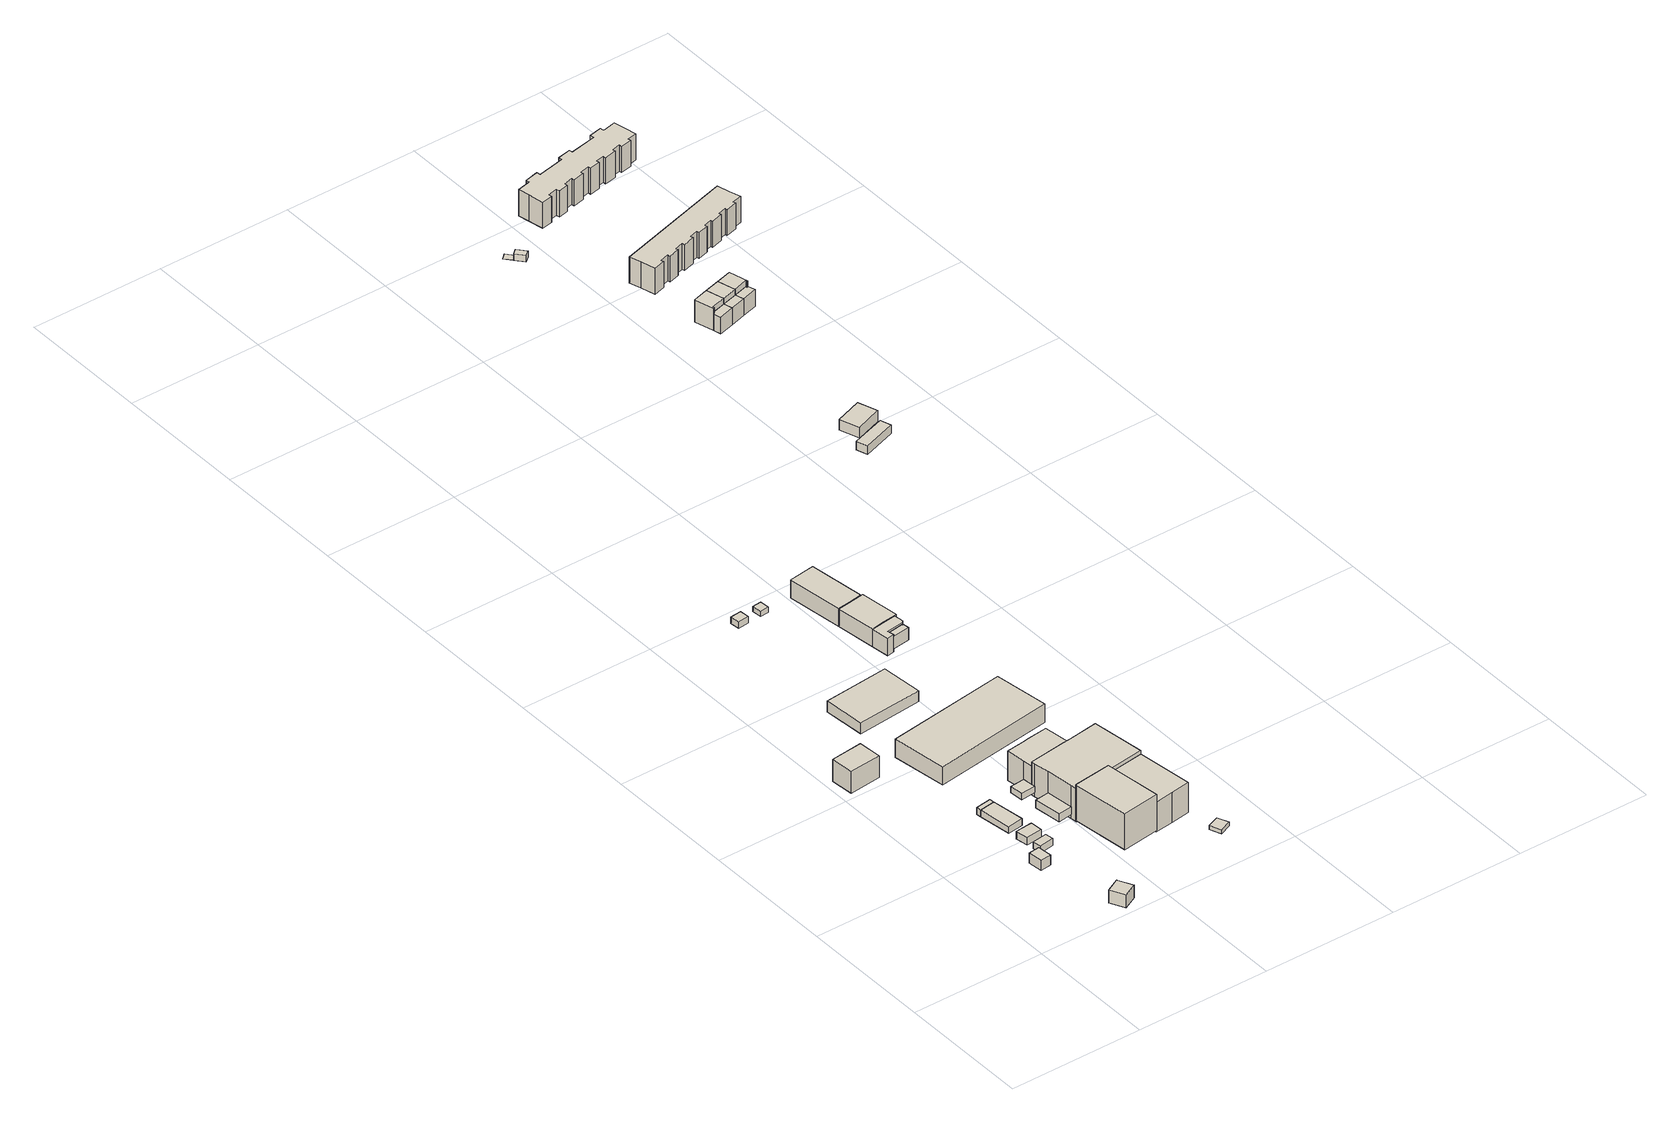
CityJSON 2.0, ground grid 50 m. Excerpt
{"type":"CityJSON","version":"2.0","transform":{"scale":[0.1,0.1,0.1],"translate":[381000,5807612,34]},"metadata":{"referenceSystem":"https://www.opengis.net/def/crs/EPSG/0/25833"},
"CityObjects":{
"building1":{"type":"Building","attributes":{"Gemeindeschluessel":"11000006","BezugspunktDach":"2200","function":"31001_2140","measuredHeight":6.57,"storeysAboveGround":1},"address":[{"country":"Germany","locality":"Berlin","thoroughfareNumber":"60 (10)","thoroughfareName":"Sachtlebenstraße"}],"geometry":[{"type":"Solid","lod":"1","boundaries":[[[[0,1,2,3,4]],[[5,6,7,8,9]],[[5,9,4,3]],[[6,5,3,2]],[[7,6,2,1]],[[8,7,1,0]],[[9,8,0,4]]]]}]},
"building2":{"type":"Building","attributes":{"Gemeindeschluessel":"11000006","BezugspunktDach":"2200","function":"31001_2140","measuredHeight":4.81,"storeysAboveGround":1},"address":[{"country":"Germany","locality":"Berlin","thoroughfareNumber":"60 (9)","thoroughfareName":"Sachtlebenstraße"}],"geometry":[{"type":"Solid","lod":"1","boundaries":[[[[10,11,12,13,14]],[[15,16,17,18,19]],[[15,19,14,13]],[[16,15,13,12]],[[17,16,12,11]],[[18,17,11,10]],[[19,18,10,14]]]]}]},
"building3":{"type":"Building","attributes":{"Gemeindeschluessel":"11000006","BezugspunktDach":"2200","function":"31001_2140","measuredHeight":10.59,"storeysAboveGround":2},"address":[{"country":"Germany","locality":"Berlin","thoroughfareNumber":"60 (12)","thoroughfareName":"Sachtlebenstraße"}],"geometry":[{"type":"Solid","lod":"1","boundaries":[[[[20,21,22,23]],[[24,25,26,27]],[[24,27,23,22]],[[25,24,22,21]],[[26,25,21,20]],[[27,26,20,23]]]]}]},
"building4":{"type":"Building","attributes":{"Gemeindeschluessel":"11000006","BezugspunktDach":"2200","function":"31001_2143","measuredHeight":2.74,"storeysAboveGround":1},"address":[{"country":"Germany","locality":"Berlin","thoroughfareNumber":"66 (5)","thoroughfareName":"Sachtlebenstraße"}],"geometry":[{"type":"Solid","lod":"1","boundaries":[[[[28,29,30,31]],[[32,33,34,35]],[[32,35,31,30]],[[33,32,30,29]],[[34,33,29,28]],[[35,34,28,31]]]]}]},
"building5":{"type":"Building","attributes":{"Gemeindeschluessel":"11000006","BezugspunktDach":"2200","function":"31001_2143","measuredHeight":3,"storeysAboveGround":1},"address":[{"country":"Germany","locality":"Berlin","thoroughfareNumber":"66 (4)","thoroughfareName":"Sachtlebenstraße"}],"geometry":[{"type":"Solid","lod":"1","boundaries":[[[[36,37,38,39]],[[40,41,42,43]],[[40,43,39,38]],[[41,40,38,37]],[[42,41,37,36]],[[43,42,36,39]]]]}]},
"building6":{"type":"Building","attributes":{"Gemeindeschluessel":"11000006","BezugspunktDach":"2200","function":"31001_2143","measuredHeight":2.63,"storeysAboveGround":1},"address":[{"country":"Germany","locality":"Berlin","thoroughfareNumber":"66 (3)","thoroughfareName":"Sachtlebenstraße"}],"geometry":[{"type":"Solid","lod":"1","boundaries":[[[[44,45,46,47]],[[48,49,50,51]],[[48,51,47,46]],[[49,48,46,45]],[[50,49,45,44]],[[51,50,44,47]]]]}]},
"building7":{"type":"Building","attributes":{"Gemeindeschluessel":"11000006","BezugspunktDach":"2200","function":"51009_1610","measuredHeight":2.6,"storeysAboveGround":0},"address":[{"country":"Germany","locality":"Berlin"}],"geometry":[{"type":"Solid","lod":"1","boundaries":[[[[47,46,52,53]],[[54,48,51,55]],[[54,55,53,52]],[[48,54,52,46]],[[51,48,46,47]],[[55,51,47,53]]]]}]},
"building8":{"type":"Building","attributes":{"Gemeindeschluessel":"11000006","BezugspunktDach":"2200","function":"31001_2143","measuredHeight":3,"storeysAboveGround":1},"address":[{"country":"Germany","locality":"Berlin","thoroughfareNumber":"66 (7)","thoroughfareName":"Sachtlebenstraße"}],"geometry":[{"type":"Solid","lod":"1","boundaries":[[[[56,57,58,59]],[[60,61,62,63]],[[60,63,59,58]],[[61,60,58,57]],[[62,61,57,56]],[[63,62,56,59]]]]}]},
"building9":{"type":"Building","attributes":{"Gemeindeschluessel":"11000006","BezugspunktDach":"2200","function":"31001_2143","measuredHeight":2.46,"storeysAboveGround":1},"address":[{"country":"Germany","locality":"Berlin","thoroughfareNumber":"66 (6)","thoroughfareName":"Sachtlebenstraße"}],"geometry":[{"type":"Solid","lod":"1","boundaries":[[[[64,65,66,67]],[[68,69,70,71]],[[68,71,67,66]],[[69,68,66,65]],[[70,69,65,64]],[[71,70,64,67]]]]}]},
"building10":{"type":"Building","attributes":{"Gemeindeschluessel":"11000006","BezugspunktDach":"2200","function":"31001_1010","measuredHeight":16.24,"storeysAboveGround":3},"address":[{"country":"Germany","locality":"Berlin","thoroughfareNumber":"66","thoroughfareName":"Sachtlebenstraße"}],"geometry":[{"type":"Solid","lod":"1","boundaries":[[[[72,73,74,75,76]],[[77,78,79,80,81]],[[77,81,76,75]],[[78,77,75,74]],[[79,78,74,73]],[[80,79,73,72]],[[81,80,72,76]]]]}]},
"building11":{"type":"Building","attributes":{"Gemeindeschluessel":"11000006","BezugspunktDach":"2200","function":"31001_2523","measuredHeight":4.99,"storeysAboveGround":1},"address":[{"country":"Germany","locality":"Berlin","thoroughfareNumber":"60 (1)","thoroughfareName":"Sachtlebenstraße"}],"geometry":[{"type":"Solid","lod":"1","boundaries":[[[[82,83,84,85]],[[86,87,88,89]],[[86,89,85,84]],[[87,86,84,83]],[[88,87,83,82]],[[89,88,82,85]]]]}]},
"building12":{"type":"Building","attributes":{"Gemeindeschluessel":"11000006","BezugspunktDach":"2200","function":"31001_2200","measuredHeight":7.12,"storeysAboveGround":1},"address":[{"country":"Germany","locality":"Berlin","thoroughfareNumber":"64","thoroughfareName":"Sachtlebenstraße"}],"geometry":[{"type":"Solid","lod":"1","boundaries":[[[[90,91,92,93]],[[94,95,96,97]],[[94,97,93,92]],[[95,94,92,91]],[[96,95,91,90]],[[97,96,90,93]]]]}]},
"building13":{"type":"Building","attributes":{"Gemeindeschluessel":"11000006","function":"31001_2200"},"address":[{"country":"Germany","locality":"Berlin","thoroughfareNumber":"66 (1)","thoroughfareName":"Sachtlebenstraße"}],"children":["building13-1","building13-2","building13-3"]},
"building13-1":{"type":"BuildingPart","attributes":{"BezugspunktDach":"2200","measuredHeight":15.41,"storeysAboveGround":2},"parents":["building13"],"geometry":[{"type":"MultiSurface","lod":"1","boundaries":[[[98,99,100,101,102,103,104,105,106,107,108]],[[109,110,111,112,113,114,115,116,117,118,119]],[[120,121,122,123,119,108,107]],[[124,120,109,107,106]],[[111,110,106,105]],[[112,111,105,104]],[[125,126,127,112,104,103]],[[128,125,113,103,102]],[[115,114,102,101]],[[116,115,101,100]],[[117,116,100,99]],[[118,117,99,98]],[[119,118,98,108]],[[109,129,121,120]],[[129,130,122,121]],[[130,119,123,122]],[[131,110,109,120,124]],[[113,132,126,125]],[[133,132,112,127,126]],[[134,114,113,125,128]]]}]},
"building13-2":{"type":"BuildingPart","attributes":{"BezugspunktDach":"2200","measuredHeight":12.74,"storeysAboveGround":2},"parents":["building13"],"geometry":[{"type":"MultiSurface","lod":"1","boundaries":[[[135,123,122,121,124,136,137,138,139]],[[140,141,142,110,129,130,119,143,144]],[[140,144,139,138]],[[141,140,138,137]],[[142,141,137,136]],[[110,142,136,124]],[[143,119,123,135]],[[144,143,135,139]],[[129,109,120,121]],[[110,124,120,109]],[[130,129,121,122]],[[119,130,122,123]]]}]},
"building13-3":{"type":"BuildingPart","attributes":{"BezugspunktDach":"2200","measuredHeight":12.97,"storeysAboveGround":2},"parents":["building13"],"geometry":[{"type":"MultiSurface","lod":"1","boundaries":[[[145,146,147,127,126,128]],[[132,112,148,149,150,114]],[[148,112,127,147]],[[149,148,147,146]],[[150,149,146,145]],[[114,150,145,128]],[[132,113,125,126]],[[114,128,125,113]],[[112,132,126,127]]]}]},
"building14":{"type":"Building","attributes":{"Gemeindeschluessel":"11000006","BezugspunktDach":"2200","function":"31001_2143","measuredHeight":2.49,"storeysAboveGround":1},"address":[{"country":"Germany","locality":"Berlin","thoroughfareNumber":"60 (3)","thoroughfareName":"Sachtlebenstraße"}],"geometry":[{"type":"Solid","lod":"1","boundaries":[[[[151,152,153,154]],[[155,156,157,158]],[[155,158,154,153]],[[156,155,153,152]],[[157,156,152,151]],[[158,157,151,154]]]]}]},
"building15":{"type":"Building","attributes":{"Gemeindeschluessel":"11000006","BezugspunktDach":"2200","function":"31001_1000","measuredHeight":2.39,"storeysAboveGround":1},"address":[{"country":"Germany","locality":"Berlin","thoroughfareNumber":"60 (17)","thoroughfareName":"Sachtlebenstraße"}],"geometry":[{"type":"Solid","lod":"1","boundaries":[[[[159,160,161,162]],[[163,164,165,166]],[[163,166,162,161]],[[164,163,161,160]],[[165,164,160,159]],[[166,165,159,162]]]]}]},
"building16":{"type":"Building","attributes":{"Gemeindeschluessel":"11000006","BezugspunktDach":"2200","function":"31001_2143","measuredHeight":1.96,"storeysAboveGround":1},"address":[{"country":"Germany","locality":"Berlin","thoroughfareNumber":"60 (2)","thoroughfareName":"Sachtlebenstraße"}],"geometry":[{"type":"Solid","lod":"1","boundaries":[[[[167,168,169,170]],[[171,172,173,174]],[[171,174,170,169]],[[172,171,169,168]],[[173,172,168,167]],[[174,173,167,170]]]]}]},
"building17":{"type":"Building","attributes":{"Gemeindeschluessel":"11000006","BezugspunktDach":"2200","function":"51009_1610","measuredHeight":4.75,"storeysAboveGround":0},"address":[{"country":"Germany","locality":"Berlin"}],"geometry":[{"type":"Solid","lod":"1","boundaries":[[[[175,176,177,178]],[[179,180,181,182]],[[179,182,178,177]],[[180,179,177,176]],[[181,180,176,175]],[[182,181,175,178]]]]}]},
"building18":{"type":"Building","attributes":{"Gemeindeschluessel":"11000006","function":"31001_2020"},"address":[{"country":"Germany","locality":"Berlin","thoroughfareNumber":"60","thoroughfareName":"Sachtlebenstraße"}],"children":["building18-1","building18-2","building18-3"]},
"building18-1":{"type":"BuildingPart","attributes":{"BezugspunktDach":"2200","measuredHeight":7.56,"storeysAboveGround":2},"parents":["building18"],"geometry":[{"type":"MultiSurface","lod":"1","boundaries":[[[183,184,185,186,187]],[[188,189,190,191,192]],[[188,192,187,186]],[[189,188,186,185]],[[193,194,195,190,189,195,194,196,185,184]],[[191,197,193,190,184,183]],[[192,191,183,187]],[[190,195,194,193]],[[196,194,195,189]],[[198,190,193,197,191]]]}]},
"building18-2":{"type":"BuildingPart","attributes":{"BezugspunktDach":"2200","measuredHeight":6.83,"storeysAboveGround":2},"parents":["building18"],"geometry":[{"type":"MultiSurface","lod":"1","boundaries":[[[199,200,201,202,203,204,205]],[[206,207,208,209,210,211,212]],[[207,206,204,203]],[[208,207,203,202]],[[209,208,202,201]],[[210,209,201,200]],[[211,210,200,199]],[[212,211,199,205]],[[206,213,214,204]],[[205,214,213,212]]]}]},
"building18-3":{"type":"BuildingPart","attributes":{"BezugspunktDach":"2200","measuredHeight":7.5,"storeysAboveGround":2},"parents":["building18"],"geometry":[{"type":"MultiSurface","lod":"1","boundaries":[[[215,216,217,218,219,196,194,197]],[[195,189,220,221,206,213,212,191]],[[220,189,196,219]],[[221,220,219,218]],[[206,221,218,217]],[[214,204,206,217,216]],[[205,214,213,216,215]],[[191,212,215,197]],[[195,190,193,194]],[[191,197,193,190]],[[222,195,194,196,189]],[[213,206,204,214]],[[212,213,214,205]]]}]},
"building19":{"type":"Building","attributes":{"Gemeindeschluessel":"11000006","BezugspunktDach":"2200","function":"31001_1010","measuredHeight":3.26,"storeysAboveGround":1},"address":[{"country":"Germany","locality":"Berlin","thoroughfareNumber":"55 (1)","thoroughfareName":"Sachtlebenstraße"}],"geometry":[{"type":"Solid","lod":"1","boundaries":[[[[223,224,225,226]],[[227,228,229,230]],[[227,230,226,225]],[[228,227,225,224]],[[229,228,224,223]],[[230,229,223,226]]]]}]},
"building20":{"type":"Building","attributes":{"Gemeindeschluessel":"11000006","BezugspunktDach":"2200","function":"31001_1010","measuredHeight":4.54,"storeysAboveGround":1},"address":[{"country":"Germany","locality":"Berlin","thoroughfareNumber":"55","thoroughfareName":"Sachtlebenstraße"}],"geometry":[{"type":"Solid","lod":"1","boundaries":[[[[231,232,233,234]],[[235,236,237,238]],[[235,238,234,233]],[[236,235,233,232]],[[237,236,232,231]],[[238,237,231,234]]]]}]},
"building21":{"type":"Building","attributes":{"Gemeindeschluessel":"11000006","BezugspunktDach":"2200","function":"31001_2412","measuredHeight":0.11,"storeysAboveGround":1},"address":[{"country":"Germany","locality":"Berlin","thoroughfareNumber":"8160","thoroughfareName":"Sachtlebenstraße"}],"geometry":[{"type":"Solid","lod":"1","boundaries":[[[[239,240,241,242]],[[243,244,245,246]],[[243,246,242,241]],[[244,243,241,240]],[[245,244,240,239]],[[246,245,239,242]]]]}]},
"building22":{"type":"Building","attributes":{"Gemeindeschluessel":"11000006","BezugspunktDach":"2200","function":"51009_1610","measuredHeight":2.41,"storeysAboveGround":0},"address":[{"country":"Germany","locality":"Berlin"}],"geometry":[{"type":"Solid","lod":"1","boundaries":[[[[247,248,249,250]],[[244,251,252,245]],[[244,245,250,249]],[[251,244,249,248]],[[252,251,248,247]],[[245,252,247,250]]]]}]},
"building23":{"type":"Building","attributes":{"Gemeindeschluessel":"11000006","function":"31001_1010"},"address":[{"country":"Germany","locality":"Berlin","thoroughfareNumber":"51","thoroughfareName":"Sachtlebenstraße"}],"children":["building23-1","building23-2"]},
"building23-1":{"type":"BuildingPart","attributes":{"BezugspunktDach":"2200","measuredHeight":8.73,"storeysAboveGround":3},"parents":["building23"],"geometry":[{"type":"MultiSurface","lod":"1","boundaries":[[[253,254,255,256,257,258]],[[259,260,261,262,263,264]],[[259,264,258,257]],[[260,259,257,256]],[[265,266,256,255]],[[261,260,261,267]],[[262,261,262,268,265,255,254]],[[269,270,268,254,253]],[[264,263,253,258]],[[267,261,260,266,265]],[[265,268,262,261]],[[263,262,268,270,269]]]}]},
"building23-2":{"type":"BuildingPart","attributes":{"BezugspunktDach":"2200","measuredHeight":6.48,"storeysAboveGround":3},"parents":["building23"],"geometry":[{"type":"MultiSurface","lod":"1","boundaries":[[[271,272,266,265,268,270]],[[262,261,260,273,274,263]],[[273,260,266,272]],[[274,273,272,271]],[[263,274,271,270]],[[262,263,270,268]],[[261,262,268,265]],[[260,261,265,266,275]]]}]},
"building24":{"type":"Building","attributes":{"Gemeindeschluessel":"11000006","function":"31001_1010"},"address":[{"country":"Germany","locality":"Berlin","thoroughfareNumber":"51A","thoroughfareName":"Sachtlebenstraße"}],"children":["building24-1","building24-2"]},
"building24-1":{"type":"BuildingPart","attributes":{"BezugspunktDach":"2200","measuredHeight":8.73,"storeysAboveGround":3},"parents":["building24"],"geometry":[{"type":"MultiSurface","lod":"1","boundaries":[[[256,276,277,257]],[[278,279,260,259]],[[278,259,257,277]],[[279,278,277,276]],[[266,280,276,256]],[[259,260,256,257]],[[260,279,280,266]]]}]},
"building24-2":{"type":"BuildingPart","attributes":{"BezugspunktDach":"2200","measuredHeight":6.48,"storeysAboveGround":3},"parents":["building24"],"geometry":[{"type":"Solid","lod":"1","boundaries":[[[[272,281,280,266]],[[279,282,273,260]],[[282,279,280,281]],[[273,282,281,272]],[[260,273,272,266]],[[279,260,266,280]]]]}]},
"building25":{"type":"Building","attributes":{"Gemeindeschluessel":"11000006","function":"31001_1010"},"address":[{"country":"Germany","locality":"Berlin","thoroughfareNumber":"51B","thoroughfareName":"Sachtlebenstraße"}],"children":["building25-1","building25-2"]},
"building25-1":{"type":"BuildingPart","attributes":{"BezugspunktDach":"2200","measuredHeight":8.73,"storeysAboveGround":3},"parents":["building25"],"geometry":[{"type":"MultiSurface","lod":"1","boundaries":[[[276,283,284,285,286,277]],[[287,288,289,290,279,278]],[[287,278,277,286]],[[288,287,286,285]],[[291,292,285,284]],[[289,288,293,288,289,294]],[[295,291,289,290,289,284,283]],[[280,295,283,276]],[[278,279,276,277]],[[294,289,288,293,292,291]],[[290,289,291,295]],[[279,290,295,280]]]}]},
"building25-2":{"type":"BuildingPart","attributes":{"BezugspunktDach":"2200","measuredHeight":6.48,"storeysAboveGround":3},"parents":["building25"],"geometry":[{"type":"MultiSurface","lod":"1","boundaries":[[[281,296,292,291,295,280]],[[290,289,288,297,282,279]],[[297,288,292,296]],[[282,297,296,281]],[[279,282,281,280]],[[290,279,280,295,298]],[[289,290,295,291]],[[288,289,291,292]]]}]},
"building26":{"type":"Building","attributes":{"Gemeindeschluessel":"11000006","BezugspunktDach":"2200","function":"31001_1010","measuredHeight":10.77,"storeysAboveGround":3},"address":[{"country":"Germany","locality":"Berlin","thoroughfareNumber":"49, 49A, 49B","thoroughfareName":"Sachtlebenstraße"}],"geometry":[{"type":"Solid","lod":"1","boundaries":[[[[299,300,301,302,303,304,305,306,307,308,309,310,311,312,313,314,315,316,317,318,319,320,321,322,323,324,325,326]],[[327,328,329,330,331,332,333,334,335,336,337,338,339,340,341,342,343,344,345,346,347,348,349,350,351,352,353,354]],[[327,354,326,325]],[[328,327,325,324]],[[329,328,324,323]],[[330,329,323,322]],[[331,330,322,321]],[[332,331,321,320]],[[333,332,320,319]],[[334,333,319,318]],[[335,334,318,317]],[[336,335,317,316]],[[337,336,316,315]],[[338,337,315,314]],[[339,338,314,313]],[[340,339,313,312]],[[341,340,312,311]],[[342,341,311,310]],[[343,342,310,309]],[[344,343,309,308]],[[345,344,308,307]],[[346,345,307,306]],[[347,346,306,305]],[[348,347,305,304]],[[349,348,304,303]],[[350,349,303,302]],[[351,350,302,301]],[[352,351,301,300]],[[353,352,300,299]],[[354,353,299,326]]]]}]},
"building27":{"type":"Building","attributes":{"Gemeindeschluessel":"11000006","BezugspunktDach":"2200","function":"31001_1010","measuredHeight":10.77,"storeysAboveGround":3},"address":[{"country":"Germany","locality":"Berlin","thoroughfareNumber":"10, 12, 2, 4, 6, 8","thoroughfareName":"Lupsteiner Weg"}],"geometry":[{"type":"Solid","lod":"1","boundaries":[[[[355,356,357,358,359,360,361,362,363,364,365,366,367,368,369,370,371,372,373,374,375,376,377,378,379,380,381,382,383,384,385,386,387,388,389,390,391,392,393,394]],[[395,396,397,398,399,400,401,402,403,404,405,406,407,408,409,410,411,412,413,414,415,416,417,418,419,420,421,422,423,424,425,426,427,428,429,430,431,432,433,434]],[[395,434,394,393]],[[396,395,393,392]],[[397,396,392,391]],[[398,397,391,390]],[[399,398,390,389]],[[400,399,389,388]],[[401,400,388,387]],[[402,401,387,386]],[[403,402,386,385]],[[404,403,385,384]],[[405,404,384,383]],[[406,405,383,382]],[[407,406,382,381]],[[408,407,381,380]],[[409,408,380,379]],[[410,409,379,378]],[[411,410,378,377]],[[412,411,377,376]],[[413,412,376,375]],[[414,413,375,374]],[[415,414,374,373]],[[416,415,373,372]],[[417,416,372,371]],[[418,417,371,370]],[[419,418,370,369]],[[420,419,369,368]],[[421,420,368,367]],[[422,421,367,366]],[[423,422,366,365]],[[424,423,365,364]],[[425,424,364,363]],[[426,425,363,362]],[[427,426,362,361]],[[428,427,361,360]],[[429,428,360,359]],[[430,429,359,358]],[[431,430,358,357]],[[432,431,357,356]],[[433,432,356,355]],[[434,433,355,394]]]]}]}
},
"vertices":[
[337,4,77],[388,29,77],[362,81,77],[362,84,77],[310,57,77],[362,84,27],[362,81,27],[388,29,27],[337,4,27],[310,57,27],
[243,316,69],[284,321,69],[281,348,69],[279,374,69],[237,369,69],[279,374,30],[281,348,30],[284,321,30],[243,316,30],[237,369,30],
[17,993,118],[136,1004,118],[128,1090,118],[9,1078,118],[128,1090,33],[136,1004,33],[17,993,33],[9,1078,33],
[299,390,56],[353,398,56],[349,429,56],[294,422,56],[349,429,29],[353,398,29],[299,390,29],[294,422,29],
[291,449,58],[351,454,58],[347,500,58],[284,495,58],[347,500,28],[351,454,28],[291,449,28],[284,495,28],
[280,528,58],[338,536,58],[321,658,58],[263,650,58],[321,658,32],[338,536,32],[280,528,32],[263,650,32],
[319,676,58],[261,668,58],[319,676,32],[261,668,32],
[441,481,61],[495,488,61],[482,590,61],[428,583,61],[482,590,31],[495,488,31],[441,481,31],[428,583,31],
[418,642,56],[474,647,56],[468,697,56],[414,692,56],[468,697,32],[474,647,32],[418,642,32],[414,692,32],
[521,248,163],[662,267,163],[635,480,163],[498,463,163],[493,462,163],[498,463,24],[635,480,24],[662,267,24],[521,248,24],[493,462,24],
[229,1218,76],[474,1241,76],[460,1396,76],[215,1373,76],[460,1396,34],[474,1241,34],[229,1218,34],[215,1373,34],
[270,854,103],[722,917,103],[693,1121,103],[241,1058,103],[693,1121,32],[722,917,32],[270,854,32],[241,1058,32],
[474,647,144],[482,590,144],[495,488,144],[498,463,144],[635,480,144],[637,481,144],[777,499,144],[751,697,144],[640,682,144],[612,679,144],[472,661,144],[612,679,15],[640,682,15],[751,697,15],[777,499,15],[637,481,15],[635,480,15],[498,463,15],[495,488,15],[482,590,15],[474,647,15],[472,661,15],[612,679,129],[564,673,129],[548,670,129],[472,661,129],[640,682,129],[637,481,131],[706,490,131],[777,499,131],[635,480,131],[564,673,15],[548,670,15],[640,682,53],[706,490,15],[706,490,89],[635,480,73],
[468,697,129],[626,788,129],[550,779,129],[534,776,129],[459,767,129],[534,776,15],[550,779,15],[626,788,15],[468,697,15],[459,767,15],
[662,271,131],[733,280,131],[804,290,131],[804,290,15],[733,280,15],[662,271,15],
[262,1885,59],[303,1889,59],[299,1924,59],[258,1920,59],[299,1924,34],[303,1889,34],[262,1885,34],[258,1920,34],
[827,150,20],[870,167,20],[853,208,20],[810,191,20],[853,208,4],[870,167,4],[827,150,4],[810,191,4],
[354,1893,53],[387,1896,53],[384,1931,53],[351,1928,53],[384,1931,33],[387,1896,33],[354,1893,33],[351,1928,33],
[570,1493,94],[635,1501,94],[632,1526,94],[566,1517,94],[632,1526,46],[635,1501,46],[570,1493,46],[566,1517,46],
[516,1702,104],[564,1708,104],[612,1715,104],[584,1925,104],[488,1912,104],[584,1925,33],[612,1715,33],[564,1708,33],[516,1702,33],[488,1912,33],[564,1708,103],[568,1709,103],[568,1709,33],[612,1715,103],[516,1702,103],[522,1702,33],
[544,1489,101],[570,1493,101],[566,1517,101],[632,1526,101],[637,1532,101],[632,1568,101],[535,1555,101],[632,1568,33],[637,1532,33],[632,1526,33],[566,1517,33],[570,1493,33],[544,1489,33],[535,1555,33],[587,1562,33],[587,1562,101],
[535,1555,103],[587,1562,103],[632,1568,103],[640,1569,103],[620,1716,103],[620,1716,33],[640,1569,33],[569,1709,33],
[1115,2332,89],[1240,2372,89],[1227,2413,89],[1102,2373,89],[1227,2413,56],[1240,2372,56],[1115,2332,56],[1102,2373,56],
[1146,2412,100],[1244,2446,100],[1219,2518,100],[1121,2484,100],[1219,2518,58],[1244,2446,58],[1146,2412,58],[1121,2484,58],
[853,3801,62],[872,3818,62],[849,3844,62],[830,3827,62],[849,3844,61],[872,3818,61],[853,3801,61],[830,3827,61],
[880,3770,85],[899,3786,85],[872,3818,85],[853,3801,85],[899,3786,61],[880,3770,61],
[1121,3126,152],[1124,3128,152],[1123,3133,152],[1177,3148,152],[1159,3213,152],[1101,3197,152],[1159,3213,65],[1177,3148,65],[1123,3133,65],[1124,3128,65],[1121,3126,65],[1101,3197,65],[1123,3133,130],[1177,3148,130],[1123,3133,76],[1124,3128,130],[1121,3126,76],[1121,3126,130],
[1128,3098,130],[1186,3114,130],[1186,3114,65],[1128,3098,65],[1177,3148,118],
[1234,3163,152],[1216,3228,152],[1216,3228,65],[1234,3163,65],[1234,3163,130],
[1243,3130,130],[1243,3130,65],
[1288,3178,152],[1289,3172,152],[1293,3174,152],[1274,3244,152],[1274,3244,65],[1293,3174,65],[1289,3172,65],[1288,3178,65],[1289,3172,130],[1293,3174,130],[1293,3174,117],[1289,3172,75],[1288,3178,130],
[1301,3146,130],[1301,3146,65],[1288,3178,97],
[1075,3437,168],[1090,3383,168],[1133,3396,168],[1130,3405,168],[1164,3415,168],[1166,3406,168],[1206,3418,168],[1204,3426,168],[1235,3435,168],[1238,3426,168],[1282,3439,168],[1279,3447,168],[1310,3456,168],[1312,3448,168],[1352,3459,168],[1349,3467,168],[1380,3476,168],[1382,3468,168],[1424,3480,168],[1422,3488,168],[1453,3497,168],[1455,3488,168],[1497,3500,168],[1494,3508,168],[1530,3518,168],[1517,3562,168],[1505,3605,168],[1062,3480,168],[1505,3605,67],[1517,3562,67],[1530,3518,67],[1494,3508,67],[1497,3500,67],[1455,3488,67],[1453,3497,67],[1422,3488,67],[1424,3480,67],[1382,3468,67],[1380,3476,67],[1349,3467,67],[1352,3459,67],[1312,3448,67],[1310,3456,67],[1279,3447,67],[1282,3439,67],[1238,3426,67],[1235,3435,67],[1204,3426,67],[1206,3418,67],[1166,3406,67],[1164,3415,67],[1130,3405,67],[1133,3396,67],[1090,3383,67],[1075,3437,67],[1062,3480,67],
[1012,3926,168],[1023,3871,168],[1063,3879,168],[1061,3891,168],[1097,3898,168],[1100,3886,168],[1137,3894,168],[1135,3906,168],[1170,3914,168],[1172,3903,168],[1214,3912,168],[1212,3922,168],[1248,3930,168],[1250,3920,168],[1289,3928,168],[1287,3938,168],[1318,3944,168],[1320,3934,168],[1364,3943,168],[1362,3953,168],[1393,3960,168],[1395,3950,168],[1436,3958,168],[1434,3968,168],[1470,3976,168],[1461,4019,168],[1452,4062,168],[1402,4051,168],[1399,4065,168],[1351,4055,168],[1354,4041,168],[1255,4021,168],[1253,4034,168],[1204,4024,168],[1206,4011,168],[1104,3990,168],[1102,4004,168],[1052,3993,168],[1054,3980,168],[1003,3969,168],[1054,3980,66],[1052,3993,66],[1102,4004,66],[1104,3990,66],[1206,4011,66],[1204,4024,66],[1253,4034,66],[1255,4021,66],[1354,4041,66],[1351,4055,66],[1399,4065,66],[1402,4051,66],[1452,4062,66],[1461,4019,66],[1470,3976,66],[1434,3968,66],[1436,3958,66],[1395,3950,66],[1393,3960,66],[1362,3953,66],[1364,3943,66],[1320,3934,66],[1318,3944,66],[1287,3938,66],[1289,3928,66],[1250,3920,66],[1248,3930,66],[1212,3922,66],[1214,3912,66],[1172,3903,66],[1170,3914,66],[1135,3906,66],[1137,3894,66],[1100,3886,66],[1097,3898,66],[1061,3891,66],[1063,3879,66],[1023,3871,66],[1012,3926,66],[1003,3969,66]
]}
